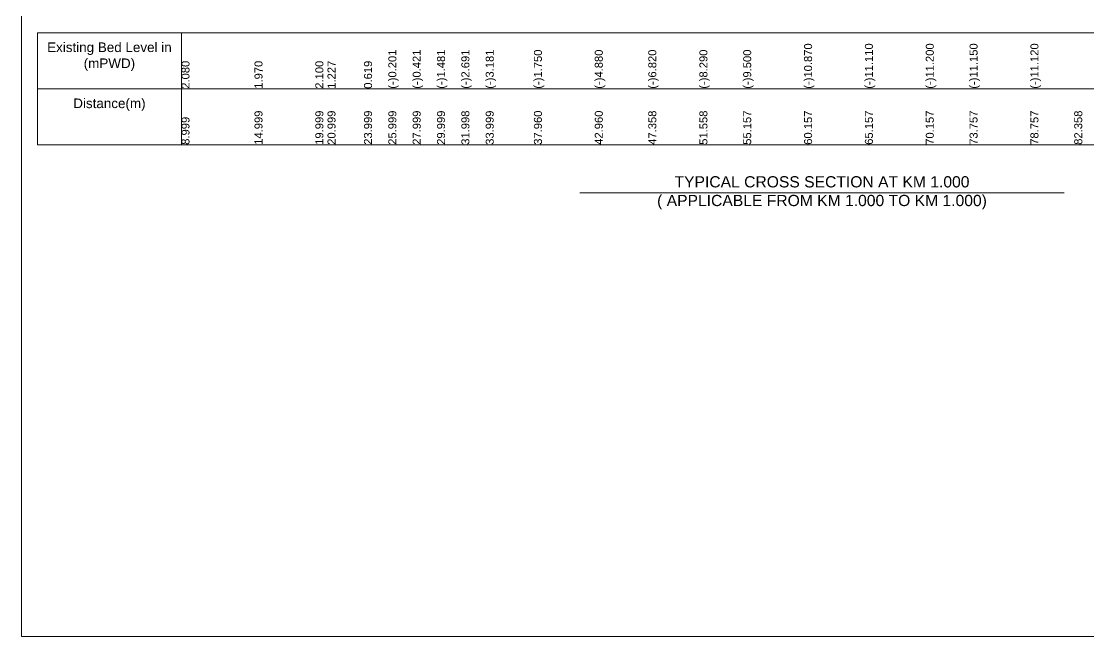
# Model space of a CAD drawing. Header units: inches. Extents: x 89000 to 845017, y -7071 to 0.
# Drawn here: x 295000 to 301665, y -7071 to -3229 of the extents above; entities that cross this region are included whole.
import ezdxf

# ---------------------------------------------------------------- set-up
doc = ezdxf.new("R2010")
doc.units = ezdxf.units.IN
doc.header["$LTSCALE"] = 7
doc.header["$MEASUREMENT"] = 0
for name, color, linetype, lineweight in [('Cross section Data Border', 7, 'Continuous', 9), ('Cross Section Labels', 7, 'Continuous', 9), ('Long Section Labels', 7, 'Continuous', 9)]:
    doc.layers.add(name, color=color, linetype=linetype, lineweight=lineweight)
doc.styles.get("Standard").update_dxf_attribs({"font": 'arial.ttf'})

msp = doc.modelspace()

# ---------------------------------------------------------------- linework, layer by layer
at = {"layer": 'Cross section Data Border'}
msp.add_lwpolyline([(295100, -3300), (303389.03481, -3300), (303389.03481, -4000), (295100, -4000)], close=True, dxfattribs=at)
for points in [[(296000, -3300), (296000, -4000)], [(295100, -3650), (303389.03481, -3650)]]:
    msp.add_lwpolyline(points, dxfattribs=at)
at = {"layer": 'Cross Section Labels'}
msp.add_lwpolyline([(295000, 0), (305000, 0), (305000, -7071), (295000, -7071)], close=True, dxfattribs=at)
msp.add_lwpolyline([(298488, -4300), (300000, -4300), (301512, -4300)], dxfattribs=at)

# ---------------------------------------------------------------- texts
at = {"layer": 'Cross section Data Border', "char_height": 60, "width": 800, "attachment_point": 5}
for s, insert in [('Existing Bed Level in (mPWD)', (295550, -3450)), ('Distance(m)', (295550, -3750))]:
    msp.add_mtext(s, dxfattribs=dict(at, insert=insert))
at = {"layer": 'Cross Section Labels', "insert": (300000, -4300), "char_height": 70, "attachment_point": 5}
msp.add_mtext('TYPICAL CROSS SECTION AT KM 1.000^J( APPLICABLE FROM KM 1.000 TO KM 1.000)', dxfattribs=at)
at = {"layer": 'Long Section Labels', "char_height": 50, "attachment_point": 1, "rotation": 90}
for s, insert in [('(-)10.870', (299887.98765, -3650)), ('(-)11.110', (300267.98735, -3650)), ('(-)11.200', (300647.98708, -3650)), ('(-)11.150', (300921.59111, -3650)), ('(-)11.150', (300921.59111, -3650)), ('(-)11.120', (301301.59063, -3650)), ('(-)11.120', (301301.59063, -3650)), ('(-)0.201', (297291.96666, -3650)), ('(-)0.421', (297443.93625, -3650)), ('(-)1.481', (297595.95147, -3650)), ('(-)2.691', (297747.92107, -3650)), ('(-)3.181', (297899.93629, -3650)), ('(-)1.750', (298201.01397, -3650)), ('(-)4.880', (298580.98716, -3650)), ('(-)6.820', (298915.26599, -3650)), ('(-)8.290', (299234.44129, -3650)), ('(-)9.500', (299507.98802, -3650)), ('2.080', (296000, -3650)), ('1.970', (296456.00004, -3650)), ('2.100', (296835.96662, -3650)), ('1.227', (296911.95446, -3650)), ('0.619', (297139.95144, -3650)), ('14.999', (296456.00004, -4000)), ('19.999', (296835.96662, -4000)), ('20.999', (296911.95446, -4000)), ('23.999', (297139.95144, -4000)), ('25.999', (297291.96666, -4000)), ('27.999', (297443.93625, -4000)), ('29.999', (297595.95147, -4000)), ('31.998', (297747.92107, -4000)), ('33.999', (297899.93629, -4000)), ('37.960', (298201.01397, -4000)), ('42.960', (298580.98716, -4000)), ('47.358', (298915.26599, -4000)), ('51.558', (299234.44129, -4000)), ('55.157', (299507.98802, -4000)), ('60.157', (299887.98765, -4000)), ('65.157', (300267.98735, -4000)), ('70.157', (300647.98708, -4000)), ('73.757', (300921.59111, -4000)), ('78.757', (301301.59063, -4000)), ('82.358', (301575.23099, -4000)), ('8.999', (296000, -4000))]:
    msp.add_mtext(s, dxfattribs=dict(at, insert=insert))

doc.saveas('drawing.dxf')
